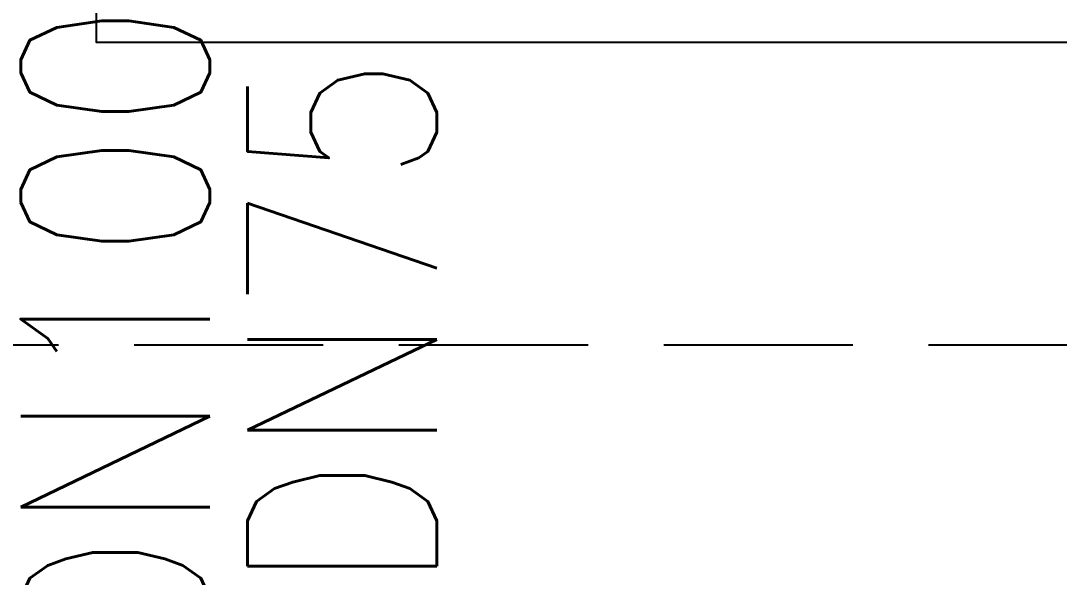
# Model space of a CAD drawing. Extents: x 27938 to 1507990, y 110129 to 923079.
# Drawn here: x 844467 to 845839, y 671350 to 672086 of the extents above; entities that cross this region are included whole.
import ezdxf

# ---------------------------------------------------------------- set-up
doc = ezdxf.new("R2010")
doc.units = 0
doc.header["$LTSCALE"] = 1000
doc.header["$MEASUREMENT"] = 0
doc.linetypes.add('DASH', pattern=[0.35, 0.25, -0.1])
for name, color, linetype in [('TEXT_废水', 7, 'Continuous'), ('卫生间', 6, 'Continuous'), ('看线', 251, 'Continuous')]:
    doc.layers.add(name, color=color, linetype=linetype)
doc.styles.add('_TWT_PIPEDN', font='SIMPLEX', dxfattribs={"width": 0.8, "height": 3.5, "bigfont": 'HZTXT'})

# ---------------------------------------------------------------- blocks, each defined once
blk = doc.blocks.new('A$C148B7D8E')
at = {"layer": '卫生间', "color": 159, "linetype": 'DASH', "true_color": 0x22346e}
blk.add_lwpolyline([(9400.3, 15400), (7700, 15400), (7700, 10800), (7300, 10800), (7300, 10000), (900, 10000), (900, 9000), (-900, 9000), (-900, -900), (1750, -900), (1750, -2100), (23450, -2100), (23450, -900), (25100, -900)], dxfattribs=at)

msp = doc.modelspace()

# ---------------------------------------------------------------- linework, layer by layer
at = {"layer": '看线', "color": 8, "ltscale": 0.5}
msp.add_lwpolyline([(846566.6, 672407.2), (846566.6, 672057.2), (844566.6, 672057.2), (844566.6, 672407.2)], dxfattribs=at)

# ---------------------------------------------------------------- block references
at = {"color": 8}
msp.add_blockref('A$C148B7D8E', (827816.6, 673757.2), dxfattribs=at)

# ---------------------------------------------------------------- texts
at = {"layer": 'TEXT_废水', "style": '_TWT_PIPEDN', "width": 0.8}
for s, p in [('DN100', (844716.6, 671228.6)), ('DN75', (845016.6, 671330.2))]:
    msp.add_text(s, height=250, rotation=90, dxfattribs=at).set_placement(p)

doc.saveas('drawing.dxf')
